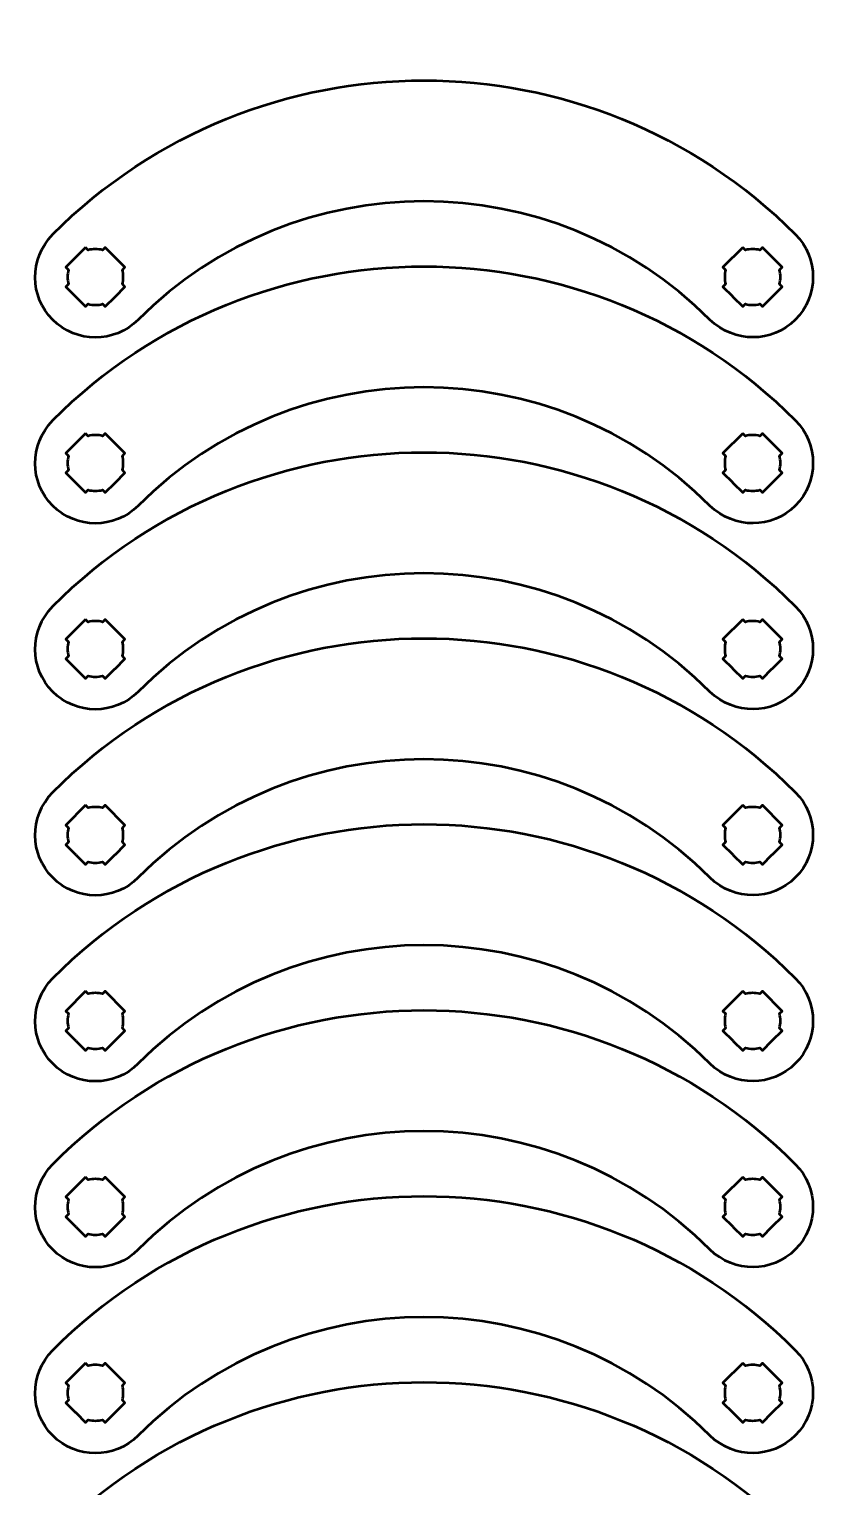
# Model space of a CAD drawing. Header units: centimetres. Extents: x -215 to 208, y -170 to 139.
# Drawn here: x 133.75 to 142.25, y -105.74 to -90.07 of the extents above; entities that cross this region are included whole.
import ezdxf

# ---------------------------------------------------------------- set-up
doc = ezdxf.new("R2010")
doc.units = ezdxf.units.CM
doc.header["$MEASUREMENT"] = 0
doc.layers.add('Layer 1', color=7, linetype='Continuous')

msp = doc.modelspace()

# ---------------------------------------------------------------- linework, layer by layer
at = {"layer": 'Layer 1', "color": 250, "lineweight": 53}
for points, knots in [([(134.00423, -92.27252), (133.75042, -92.53936), (133.75441, -92.94194), (134.00414, -93.19168), (134.00414, -93.19168), (134.25794, -93.44547), (134.66958, -93.44547), (134.92332, -93.19175), (134.92332, -93.19175), (136.6218, -91.49325), (139.37665, -91.49325), (141.07513, -93.1916), (141.07513, -93.1916), (141.34197, -93.44541), (141.74456, -93.44143), (141.99429, -93.19169), (141.99429, -93.19169), (142.24809, -92.9379), (142.24809, -92.52625), (141.99436, -92.27251), (141.99436, -92.27251), (139.78829, -90.06642), (136.21016, -90.06642), (134.00423, -92.27252)], [0, 0, 0, 0, 0.16666667, 0.16666667, 0.16666667, 0.16666667, 0.33333333, 0.33333333, 0.33333333, 0.33333333, 0.5, 0.5, 0.5, 0.5, 0.66666667, 0.66666667, 0.66666667, 0.66666667, 0.83333333, 0.83333333, 0.83333333, 0.83333333, 1, 1, 1, 1]), ([(134.00423, -94.27252), (133.75042, -94.53936), (133.75441, -94.94194), (134.00414, -95.19168), (134.00414, -95.19168), (134.25794, -95.44547), (134.66958, -95.44547), (134.92332, -95.19175), (134.92332, -95.19175), (136.6218, -93.49325), (139.37665, -93.49325), (141.07513, -95.1916), (141.07513, -95.1916), (141.34197, -95.44541), (141.74456, -95.44143), (141.99429, -95.19169), (141.99429, -95.19169), (142.24809, -94.9379), (142.24809, -94.52625), (141.99436, -94.27251), (141.99436, -94.27251), (139.78829, -92.06642), (136.21016, -92.06642), (134.00423, -94.27252)], [0, 0, 0, 0, 0.16666667, 0.16666667, 0.16666667, 0.16666667, 0.33333333, 0.33333333, 0.33333333, 0.33333333, 0.5, 0.5, 0.5, 0.5, 0.66666667, 0.66666667, 0.66666667, 0.66666667, 0.83333333, 0.83333333, 0.83333333, 0.83333333, 1, 1, 1, 1]), ([(134.35764, -92.41387), (134.35764, -92.41387), (134.38606, -92.4423), (134.38606, -92.4423), (134.38606, -92.4423), (134.43687, -92.42873), (134.49053, -92.42875), (134.54133, -92.44231), (134.54133, -92.44231), (134.54133, -92.44231), (134.56977, -92.41387), (134.56977, -92.41387), (134.56977, -92.41387), (134.56977, -92.41387), (134.7819, -92.62601), (134.7819, -92.62601), (134.7819, -92.62601), (134.7819, -92.62601), (134.75348, -92.65442), (134.75348, -92.65442), (134.75348, -92.65442), (134.76706, -92.70524), (134.76709, -92.75894), (134.75353, -92.80977), (134.75353, -92.80977), (134.75353, -92.80977), (134.7819, -92.83814), (134.7819, -92.83814), (134.7819, -92.83814), (134.7819, -92.83814), (134.67907, -92.94097), (134.67907, -92.94097), (134.67907, -92.94097), (134.67907, -92.94097), (134.67583, -92.9443), (134.67583, -92.9443), (134.67583, -92.9443), (134.67583, -92.9443), (134.6725, -92.94753), (134.6725, -92.94753), (134.6725, -92.94753), (134.6725, -92.94753), (134.56977, -93.05027), (134.56977, -93.05027), (134.56977, -93.05027), (134.56977, -93.05027), (134.54144, -93.02194), (134.54144, -93.02194), (134.54144, -93.02194), (134.49058, -93.03553), (134.43683, -93.03553), (134.38596, -93.02194), (134.38596, -93.02194), (134.38596, -93.02194), (134.35764, -93.05027), (134.35764, -93.05027), (134.35764, -93.05027), (134.35764, -93.05027), (134.25632, -92.94896), (134.25632, -92.94896), (134.25632, -92.94896), (134.25632, -92.94896), (134.25155, -92.9443), (134.25155, -92.9443), (134.25155, -92.9443), (134.25155, -92.9443), (134.24688, -92.93952), (134.24688, -92.93952), (134.24688, -92.93952), (134.24688, -92.93952), (134.14551, -92.83814), (134.14551, -92.83814), (134.14551, -92.83814), (134.14551, -92.83814), (134.17386, -92.80978), (134.17386, -92.80978), (134.17386, -92.80978), (134.1603, -92.75894), (134.16031, -92.70522), (134.1739, -92.6544), (134.1739, -92.6544), (134.1739, -92.6544), (134.14551, -92.62601), (134.14551, -92.62601), (134.14551, -92.62601), (134.14551, -92.62601), (134.35764, -92.41387), (134.35764, -92.41387)], [0, 0, 0, 0, 0.04545455, 0.04545455, 0.04545455, 0.04545455, 0.09090909, 0.09090909, 0.09090909, 0.09090909, 0.13636364, 0.13636364, 0.13636364, 0.13636364, 0.18181818, 0.18181818, 0.18181818, 0.18181818, 0.22727273, 0.22727273, 0.22727273, 0.22727273, 0.27272727, 0.27272727, 0.27272727, 0.27272727, 0.31818182, 0.31818182, 0.31818182, 0.31818182, 0.36363636, 0.36363636, 0.36363636, 0.36363636, 0.40909091, 0.40909091, 0.40909091, 0.40909091, 0.45454545, 0.45454545, 0.45454545, 0.45454545, 0.5, 0.5, 0.5, 0.5, 0.54545455, 0.54545455, 0.54545455, 0.54545455, 0.59090909, 0.59090909, 0.59090909, 0.59090909, 0.63636364, 0.63636364, 0.63636364, 0.63636364, 0.68181818, 0.68181818, 0.68181818, 0.68181818, 0.72727273, 0.72727273, 0.72727273, 0.72727273, 0.77272727, 0.77272727, 0.77272727, 0.77272727, 0.81818182, 0.81818182, 0.81818182, 0.81818182, 0.86363636, 0.86363636, 0.86363636, 0.86363636, 0.90909091, 0.90909091, 0.90909091, 0.90909091, 0.95454545, 0.95454545, 0.95454545, 0.95454545, 1, 1, 1, 1]), ([(141.42869, -92.41387), (141.42869, -92.41387), (141.45712, -92.4423), (141.45712, -92.4423), (141.45712, -92.4423), (141.50793, -92.42873), (141.56159, -92.42875), (141.61239, -92.44231), (141.61239, -92.44231), (141.61239, -92.44231), (141.64083, -92.41387), (141.64083, -92.41387), (141.64083, -92.41387), (141.64083, -92.41387), (141.85296, -92.62601), (141.85296, -92.62601), (141.85296, -92.62601), (141.85296, -92.62601), (141.82454, -92.65442), (141.82454, -92.65442), (141.82454, -92.65442), (141.83812, -92.70524), (141.83814, -92.75894), (141.82459, -92.80977), (141.82459, -92.80977), (141.82459, -92.80977), (141.85296, -92.83814), (141.85296, -92.83814), (141.85296, -92.83814), (141.85296, -92.83814), (141.75013, -92.94097), (141.75013, -92.94097), (141.75013, -92.94097), (141.75013, -92.94097), (141.74688, -92.9443), (141.74688, -92.9443), (141.74688, -92.9443), (141.74688, -92.9443), (141.74356, -92.94753), (141.74356, -92.94753), (141.74356, -92.94753), (141.74356, -92.94753), (141.64083, -93.05027), (141.64083, -93.05027), (141.64083, -93.05027), (141.64083, -93.05027), (141.61249, -93.02194), (141.61249, -93.02194), (141.61249, -93.02194), (141.56164, -93.03553), (141.50789, -93.03553), (141.45702, -93.02194), (141.45702, -93.02194), (141.45702, -93.02194), (141.42869, -93.05027), (141.42869, -93.05027), (141.42869, -93.05027), (141.42869, -93.05027), (141.32738, -92.94896), (141.32738, -92.94896), (141.32738, -92.94896), (141.32738, -92.94896), (141.32261, -92.9443), (141.32261, -92.9443), (141.32261, -92.9443), (141.32261, -92.9443), (141.31794, -92.93952), (141.31794, -92.93952), (141.31794, -92.93952), (141.31794, -92.93952), (141.21656, -92.83814), (141.21656, -92.83814), (141.21656, -92.83814), (141.21656, -92.83814), (141.24492, -92.80978), (141.24492, -92.80978), (141.24492, -92.80978), (141.23136, -92.75894), (141.23136, -92.70522), (141.24495, -92.6544), (141.24495, -92.6544), (141.24495, -92.6544), (141.21656, -92.62601), (141.21656, -92.62601), (141.21656, -92.62601), (141.21656, -92.62601), (141.42869, -92.41387), (141.42869, -92.41387)], [0, 0, 0, 0, 0.04545455, 0.04545455, 0.04545455, 0.04545455, 0.09090909, 0.09090909, 0.09090909, 0.09090909, 0.13636364, 0.13636364, 0.13636364, 0.13636364, 0.18181818, 0.18181818, 0.18181818, 0.18181818, 0.22727273, 0.22727273, 0.22727273, 0.22727273, 0.27272727, 0.27272727, 0.27272727, 0.27272727, 0.31818182, 0.31818182, 0.31818182, 0.31818182, 0.36363636, 0.36363636, 0.36363636, 0.36363636, 0.40909091, 0.40909091, 0.40909091, 0.40909091, 0.45454545, 0.45454545, 0.45454545, 0.45454545, 0.5, 0.5, 0.5, 0.5, 0.54545455, 0.54545455, 0.54545455, 0.54545455, 0.59090909, 0.59090909, 0.59090909, 0.59090909, 0.63636364, 0.63636364, 0.63636364, 0.63636364, 0.68181818, 0.68181818, 0.68181818, 0.68181818, 0.72727273, 0.72727273, 0.72727273, 0.72727273, 0.77272727, 0.77272727, 0.77272727, 0.77272727, 0.81818182, 0.81818182, 0.81818182, 0.81818182, 0.86363636, 0.86363636, 0.86363636, 0.86363636, 0.90909091, 0.90909091, 0.90909091, 0.90909091, 0.95454545, 0.95454545, 0.95454545, 0.95454545, 1, 1, 1, 1]), ([(134.00423, -96.27252), (133.75042, -96.53936), (133.75441, -96.94194), (134.00414, -97.19168), (134.00414, -97.19168), (134.25794, -97.44547), (134.66958, -97.44547), (134.92332, -97.19175), (134.92332, -97.19175), (136.6218, -95.49325), (139.37665, -95.49325), (141.07513, -97.1916), (141.07513, -97.1916), (141.34197, -97.44541), (141.74456, -97.44143), (141.99429, -97.19169), (141.99429, -97.19169), (142.24809, -96.9379), (142.24809, -96.52625), (141.99436, -96.27251), (141.99436, -96.27251), (139.78829, -94.06642), (136.21016, -94.06642), (134.00423, -96.27252)], [0, 0, 0, 0, 0.16666667, 0.16666667, 0.16666667, 0.16666667, 0.33333333, 0.33333333, 0.33333333, 0.33333333, 0.5, 0.5, 0.5, 0.5, 0.66666667, 0.66666667, 0.66666667, 0.66666667, 0.83333333, 0.83333333, 0.83333333, 0.83333333, 1, 1, 1, 1]), ([(134.35764, -94.41387), (134.35764, -94.41387), (134.38606, -94.4423), (134.38606, -94.4423), (134.38606, -94.4423), (134.43687, -94.42873), (134.49053, -94.42875), (134.54133, -94.44231), (134.54133, -94.44231), (134.54133, -94.44231), (134.56977, -94.41387), (134.56977, -94.41387), (134.56977, -94.41387), (134.56977, -94.41387), (134.7819, -94.62601), (134.7819, -94.62601), (134.7819, -94.62601), (134.7819, -94.62601), (134.75348, -94.65442), (134.75348, -94.65442), (134.75348, -94.65442), (134.76706, -94.70524), (134.76709, -94.75894), (134.75353, -94.80977), (134.75353, -94.80977), (134.75353, -94.80977), (134.7819, -94.83814), (134.7819, -94.83814), (134.7819, -94.83814), (134.7819, -94.83814), (134.67907, -94.94097), (134.67907, -94.94097), (134.67907, -94.94097), (134.67907, -94.94097), (134.67583, -94.9443), (134.67583, -94.9443), (134.67583, -94.9443), (134.67583, -94.9443), (134.6725, -94.94753), (134.6725, -94.94753), (134.6725, -94.94753), (134.6725, -94.94753), (134.56977, -95.05027), (134.56977, -95.05027), (134.56977, -95.05027), (134.56977, -95.05027), (134.54144, -95.02194), (134.54144, -95.02194), (134.54144, -95.02194), (134.49058, -95.03553), (134.43683, -95.03553), (134.38596, -95.02194), (134.38596, -95.02194), (134.38596, -95.02194), (134.35764, -95.05027), (134.35764, -95.05027), (134.35764, -95.05027), (134.35764, -95.05027), (134.25632, -94.94896), (134.25632, -94.94896), (134.25632, -94.94896), (134.25632, -94.94896), (134.25155, -94.9443), (134.25155, -94.9443), (134.25155, -94.9443), (134.25155, -94.9443), (134.24688, -94.93952), (134.24688, -94.93952), (134.24688, -94.93952), (134.24688, -94.93952), (134.14551, -94.83814), (134.14551, -94.83814), (134.14551, -94.83814), (134.14551, -94.83814), (134.17386, -94.80978), (134.17386, -94.80978), (134.17386, -94.80978), (134.1603, -94.75894), (134.16031, -94.70522), (134.1739, -94.6544), (134.1739, -94.6544), (134.1739, -94.6544), (134.14551, -94.62601), (134.14551, -94.62601), (134.14551, -94.62601), (134.14551, -94.62601), (134.35764, -94.41387), (134.35764, -94.41387)], [0, 0, 0, 0, 0.04545455, 0.04545455, 0.04545455, 0.04545455, 0.09090909, 0.09090909, 0.09090909, 0.09090909, 0.13636364, 0.13636364, 0.13636364, 0.13636364, 0.18181818, 0.18181818, 0.18181818, 0.18181818, 0.22727273, 0.22727273, 0.22727273, 0.22727273, 0.27272727, 0.27272727, 0.27272727, 0.27272727, 0.31818182, 0.31818182, 0.31818182, 0.31818182, 0.36363636, 0.36363636, 0.36363636, 0.36363636, 0.40909091, 0.40909091, 0.40909091, 0.40909091, 0.45454545, 0.45454545, 0.45454545, 0.45454545, 0.5, 0.5, 0.5, 0.5, 0.54545455, 0.54545455, 0.54545455, 0.54545455, 0.59090909, 0.59090909, 0.59090909, 0.59090909, 0.63636364, 0.63636364, 0.63636364, 0.63636364, 0.68181818, 0.68181818, 0.68181818, 0.68181818, 0.72727273, 0.72727273, 0.72727273, 0.72727273, 0.77272727, 0.77272727, 0.77272727, 0.77272727, 0.81818182, 0.81818182, 0.81818182, 0.81818182, 0.86363636, 0.86363636, 0.86363636, 0.86363636, 0.90909091, 0.90909091, 0.90909091, 0.90909091, 0.95454545, 0.95454545, 0.95454545, 0.95454545, 1, 1, 1, 1]), ([(141.42869, -94.41387), (141.42869, -94.41387), (141.45712, -94.4423), (141.45712, -94.4423), (141.45712, -94.4423), (141.50793, -94.42873), (141.56159, -94.42875), (141.61239, -94.44231), (141.61239, -94.44231), (141.61239, -94.44231), (141.64083, -94.41387), (141.64083, -94.41387), (141.64083, -94.41387), (141.64083, -94.41387), (141.85296, -94.62601), (141.85296, -94.62601), (141.85296, -94.62601), (141.85296, -94.62601), (141.82454, -94.65442), (141.82454, -94.65442), (141.82454, -94.65442), (141.83812, -94.70524), (141.83814, -94.75894), (141.82459, -94.80977), (141.82459, -94.80977), (141.82459, -94.80977), (141.85296, -94.83814), (141.85296, -94.83814), (141.85296, -94.83814), (141.85296, -94.83814), (141.75013, -94.94097), (141.75013, -94.94097), (141.75013, -94.94097), (141.75013, -94.94097), (141.74688, -94.9443), (141.74688, -94.9443), (141.74688, -94.9443), (141.74688, -94.9443), (141.74356, -94.94753), (141.74356, -94.94753), (141.74356, -94.94753), (141.74356, -94.94753), (141.64083, -95.05027), (141.64083, -95.05027), (141.64083, -95.05027), (141.64083, -95.05027), (141.61249, -95.02194), (141.61249, -95.02194), (141.61249, -95.02194), (141.56164, -95.03553), (141.50789, -95.03553), (141.45702, -95.02194), (141.45702, -95.02194), (141.45702, -95.02194), (141.42869, -95.05027), (141.42869, -95.05027), (141.42869, -95.05027), (141.42869, -95.05027), (141.32738, -94.94896), (141.32738, -94.94896), (141.32738, -94.94896), (141.32738, -94.94896), (141.32261, -94.9443), (141.32261, -94.9443), (141.32261, -94.9443), (141.32261, -94.9443), (141.31794, -94.93952), (141.31794, -94.93952), (141.31794, -94.93952), (141.31794, -94.93952), (141.21656, -94.83814), (141.21656, -94.83814), (141.21656, -94.83814), (141.21656, -94.83814), (141.24492, -94.80978), (141.24492, -94.80978), (141.24492, -94.80978), (141.23136, -94.75894), (141.23136, -94.70522), (141.24495, -94.6544), (141.24495, -94.6544), (141.24495, -94.6544), (141.21656, -94.62601), (141.21656, -94.62601), (141.21656, -94.62601), (141.21656, -94.62601), (141.42869, -94.41387), (141.42869, -94.41387)], [0, 0, 0, 0, 0.04545455, 0.04545455, 0.04545455, 0.04545455, 0.09090909, 0.09090909, 0.09090909, 0.09090909, 0.13636364, 0.13636364, 0.13636364, 0.13636364, 0.18181818, 0.18181818, 0.18181818, 0.18181818, 0.22727273, 0.22727273, 0.22727273, 0.22727273, 0.27272727, 0.27272727, 0.27272727, 0.27272727, 0.31818182, 0.31818182, 0.31818182, 0.31818182, 0.36363636, 0.36363636, 0.36363636, 0.36363636, 0.40909091, 0.40909091, 0.40909091, 0.40909091, 0.45454545, 0.45454545, 0.45454545, 0.45454545, 0.5, 0.5, 0.5, 0.5, 0.54545455, 0.54545455, 0.54545455, 0.54545455, 0.59090909, 0.59090909, 0.59090909, 0.59090909, 0.63636364, 0.63636364, 0.63636364, 0.63636364, 0.68181818, 0.68181818, 0.68181818, 0.68181818, 0.72727273, 0.72727273, 0.72727273, 0.72727273, 0.77272727, 0.77272727, 0.77272727, 0.77272727, 0.81818182, 0.81818182, 0.81818182, 0.81818182, 0.86363636, 0.86363636, 0.86363636, 0.86363636, 0.90909091, 0.90909091, 0.90909091, 0.90909091, 0.95454545, 0.95454545, 0.95454545, 0.95454545, 1, 1, 1, 1]), ([(134.00423, -98.27252), (133.75042, -98.53936), (133.75441, -98.94194), (134.00414, -99.19168), (134.00414, -99.19168), (134.25794, -99.44547), (134.66958, -99.44547), (134.92332, -99.19175), (134.92332, -99.19175), (136.6218, -97.49325), (139.37665, -97.49325), (141.07513, -99.1916), (141.07513, -99.1916), (141.34197, -99.44541), (141.74456, -99.44143), (141.99429, -99.19169), (141.99429, -99.19169), (142.24809, -98.9379), (142.24809, -98.52625), (141.99436, -98.27251), (141.99436, -98.27251), (139.78829, -96.06642), (136.21016, -96.06642), (134.00423, -98.27252)], [0, 0, 0, 0, 0.16666667, 0.16666667, 0.16666667, 0.16666667, 0.33333333, 0.33333333, 0.33333333, 0.33333333, 0.5, 0.5, 0.5, 0.5, 0.66666667, 0.66666667, 0.66666667, 0.66666667, 0.83333333, 0.83333333, 0.83333333, 0.83333333, 1, 1, 1, 1]), ([(134.35764, -96.41387), (134.35764, -96.41387), (134.38606, -96.4423), (134.38606, -96.4423), (134.38606, -96.4423), (134.43687, -96.42873), (134.49053, -96.42875), (134.54133, -96.44231), (134.54133, -96.44231), (134.54133, -96.44231), (134.56977, -96.41387), (134.56977, -96.41387), (134.56977, -96.41387), (134.56977, -96.41387), (134.7819, -96.62601), (134.7819, -96.62601), (134.7819, -96.62601), (134.7819, -96.62601), (134.75348, -96.65442), (134.75348, -96.65442), (134.75348, -96.65442), (134.76706, -96.70524), (134.76709, -96.75894), (134.75353, -96.80977), (134.75353, -96.80977), (134.75353, -96.80977), (134.7819, -96.83814), (134.7819, -96.83814), (134.7819, -96.83814), (134.7819, -96.83814), (134.67907, -96.94097), (134.67907, -96.94097), (134.67907, -96.94097), (134.67907, -96.94097), (134.67583, -96.9443), (134.67583, -96.9443), (134.67583, -96.9443), (134.67583, -96.9443), (134.6725, -96.94753), (134.6725, -96.94753), (134.6725, -96.94753), (134.6725, -96.94753), (134.56977, -97.05027), (134.56977, -97.05027), (134.56977, -97.05027), (134.56977, -97.05027), (134.54144, -97.02194), (134.54144, -97.02194), (134.54144, -97.02194), (134.49058, -97.03553), (134.43683, -97.03553), (134.38596, -97.02194), (134.38596, -97.02194), (134.38596, -97.02194), (134.35764, -97.05027), (134.35764, -97.05027), (134.35764, -97.05027), (134.35764, -97.05027), (134.25632, -96.94896), (134.25632, -96.94896), (134.25632, -96.94896), (134.25632, -96.94896), (134.25155, -96.9443), (134.25155, -96.9443), (134.25155, -96.9443), (134.25155, -96.9443), (134.24688, -96.93952), (134.24688, -96.93952), (134.24688, -96.93952), (134.24688, -96.93952), (134.14551, -96.83814), (134.14551, -96.83814), (134.14551, -96.83814), (134.14551, -96.83814), (134.17386, -96.80978), (134.17386, -96.80978), (134.17386, -96.80978), (134.1603, -96.75894), (134.16031, -96.70522), (134.1739, -96.6544), (134.1739, -96.6544), (134.1739, -96.6544), (134.14551, -96.62601), (134.14551, -96.62601), (134.14551, -96.62601), (134.14551, -96.62601), (134.35764, -96.41387), (134.35764, -96.41387)], [0, 0, 0, 0, 0.04545455, 0.04545455, 0.04545455, 0.04545455, 0.09090909, 0.09090909, 0.09090909, 0.09090909, 0.13636364, 0.13636364, 0.13636364, 0.13636364, 0.18181818, 0.18181818, 0.18181818, 0.18181818, 0.22727273, 0.22727273, 0.22727273, 0.22727273, 0.27272727, 0.27272727, 0.27272727, 0.27272727, 0.31818182, 0.31818182, 0.31818182, 0.31818182, 0.36363636, 0.36363636, 0.36363636, 0.36363636, 0.40909091, 0.40909091, 0.40909091, 0.40909091, 0.45454545, 0.45454545, 0.45454545, 0.45454545, 0.5, 0.5, 0.5, 0.5, 0.54545455, 0.54545455, 0.54545455, 0.54545455, 0.59090909, 0.59090909, 0.59090909, 0.59090909, 0.63636364, 0.63636364, 0.63636364, 0.63636364, 0.68181818, 0.68181818, 0.68181818, 0.68181818, 0.72727273, 0.72727273, 0.72727273, 0.72727273, 0.77272727, 0.77272727, 0.77272727, 0.77272727, 0.81818182, 0.81818182, 0.81818182, 0.81818182, 0.86363636, 0.86363636, 0.86363636, 0.86363636, 0.90909091, 0.90909091, 0.90909091, 0.90909091, 0.95454545, 0.95454545, 0.95454545, 0.95454545, 1, 1, 1, 1]), ([(141.42869, -96.41387), (141.42869, -96.41387), (141.45712, -96.4423), (141.45712, -96.4423), (141.45712, -96.4423), (141.50793, -96.42873), (141.56159, -96.42875), (141.61239, -96.44231), (141.61239, -96.44231), (141.61239, -96.44231), (141.64083, -96.41387), (141.64083, -96.41387), (141.64083, -96.41387), (141.64083, -96.41387), (141.85296, -96.62601), (141.85296, -96.62601), (141.85296, -96.62601), (141.85296, -96.62601), (141.82454, -96.65442), (141.82454, -96.65442), (141.82454, -96.65442), (141.83812, -96.70524), (141.83814, -96.75894), (141.82459, -96.80977), (141.82459, -96.80977), (141.82459, -96.80977), (141.85296, -96.83814), (141.85296, -96.83814), (141.85296, -96.83814), (141.85296, -96.83814), (141.75013, -96.94097), (141.75013, -96.94097), (141.75013, -96.94097), (141.75013, -96.94097), (141.74688, -96.9443), (141.74688, -96.9443), (141.74688, -96.9443), (141.74688, -96.9443), (141.74356, -96.94753), (141.74356, -96.94753), (141.74356, -96.94753), (141.74356, -96.94753), (141.64083, -97.05027), (141.64083, -97.05027), (141.64083, -97.05027), (141.64083, -97.05027), (141.61249, -97.02194), (141.61249, -97.02194), (141.61249, -97.02194), (141.56164, -97.03553), (141.50789, -97.03553), (141.45702, -97.02194), (141.45702, -97.02194), (141.45702, -97.02194), (141.42869, -97.05027), (141.42869, -97.05027), (141.42869, -97.05027), (141.42869, -97.05027), (141.32738, -96.94896), (141.32738, -96.94896), (141.32738, -96.94896), (141.32738, -96.94896), (141.32261, -96.9443), (141.32261, -96.9443), (141.32261, -96.9443), (141.32261, -96.9443), (141.31794, -96.93952), (141.31794, -96.93952), (141.31794, -96.93952), (141.31794, -96.93952), (141.21656, -96.83814), (141.21656, -96.83814), (141.21656, -96.83814), (141.21656, -96.83814), (141.24492, -96.80978), (141.24492, -96.80978), (141.24492, -96.80978), (141.23136, -96.75894), (141.23136, -96.70522), (141.24495, -96.6544), (141.24495, -96.6544), (141.24495, -96.6544), (141.21656, -96.62601), (141.21656, -96.62601), (141.21656, -96.62601), (141.21656, -96.62601), (141.42869, -96.41387), (141.42869, -96.41387)], [0, 0, 0, 0, 0.04545455, 0.04545455, 0.04545455, 0.04545455, 0.09090909, 0.09090909, 0.09090909, 0.09090909, 0.13636364, 0.13636364, 0.13636364, 0.13636364, 0.18181818, 0.18181818, 0.18181818, 0.18181818, 0.22727273, 0.22727273, 0.22727273, 0.22727273, 0.27272727, 0.27272727, 0.27272727, 0.27272727, 0.31818182, 0.31818182, 0.31818182, 0.31818182, 0.36363636, 0.36363636, 0.36363636, 0.36363636, 0.40909091, 0.40909091, 0.40909091, 0.40909091, 0.45454545, 0.45454545, 0.45454545, 0.45454545, 0.5, 0.5, 0.5, 0.5, 0.54545455, 0.54545455, 0.54545455, 0.54545455, 0.59090909, 0.59090909, 0.59090909, 0.59090909, 0.63636364, 0.63636364, 0.63636364, 0.63636364, 0.68181818, 0.68181818, 0.68181818, 0.68181818, 0.72727273, 0.72727273, 0.72727273, 0.72727273, 0.77272727, 0.77272727, 0.77272727, 0.77272727, 0.81818182, 0.81818182, 0.81818182, 0.81818182, 0.86363636, 0.86363636, 0.86363636, 0.86363636, 0.90909091, 0.90909091, 0.90909091, 0.90909091, 0.95454545, 0.95454545, 0.95454545, 0.95454545, 1, 1, 1, 1]), ([(134.00423, -100.27252), (133.75042, -100.53936), (133.75441, -100.94194), (134.00414, -101.19168), (134.00414, -101.19168), (134.25794, -101.44547), (134.66958, -101.44547), (134.92332, -101.19175), (134.92332, -101.19175), (136.6218, -99.49325), (139.37665, -99.49325), (141.07513, -101.1916), (141.07513, -101.1916), (141.34197, -101.44541), (141.74456, -101.44143), (141.99429, -101.19169), (141.99429, -101.19169), (142.24809, -100.9379), (142.24809, -100.52625), (141.99436, -100.27251), (141.99436, -100.27251), (139.78829, -98.06642), (136.21016, -98.06642), (134.00423, -100.27252)], [0, 0, 0, 0, 0.16666667, 0.16666667, 0.16666667, 0.16666667, 0.33333333, 0.33333333, 0.33333333, 0.33333333, 0.5, 0.5, 0.5, 0.5, 0.66666667, 0.66666667, 0.66666667, 0.66666667, 0.83333333, 0.83333333, 0.83333333, 0.83333333, 1, 1, 1, 1]), ([(134.35764, -98.41387), (134.35764, -98.41387), (134.38606, -98.4423), (134.38606, -98.4423), (134.38606, -98.4423), (134.43687, -98.42873), (134.49053, -98.42875), (134.54133, -98.44231), (134.54133, -98.44231), (134.54133, -98.44231), (134.56977, -98.41387), (134.56977, -98.41387), (134.56977, -98.41387), (134.56977, -98.41387), (134.7819, -98.62601), (134.7819, -98.62601), (134.7819, -98.62601), (134.7819, -98.62601), (134.75348, -98.65442), (134.75348, -98.65442), (134.75348, -98.65442), (134.76706, -98.70524), (134.76709, -98.75894), (134.75353, -98.80977), (134.75353, -98.80977), (134.75353, -98.80977), (134.7819, -98.83814), (134.7819, -98.83814), (134.7819, -98.83814), (134.7819, -98.83814), (134.67907, -98.94097), (134.67907, -98.94097), (134.67907, -98.94097), (134.67907, -98.94097), (134.67583, -98.9443), (134.67583, -98.9443), (134.67583, -98.9443), (134.67583, -98.9443), (134.6725, -98.94753), (134.6725, -98.94753), (134.6725, -98.94753), (134.6725, -98.94753), (134.56977, -99.05027), (134.56977, -99.05027), (134.56977, -99.05027), (134.56977, -99.05027), (134.54144, -99.02194), (134.54144, -99.02194), (134.54144, -99.02194), (134.49058, -99.03553), (134.43683, -99.03553), (134.38596, -99.02194), (134.38596, -99.02194), (134.38596, -99.02194), (134.35764, -99.05027), (134.35764, -99.05027), (134.35764, -99.05027), (134.35764, -99.05027), (134.25632, -98.94896), (134.25632, -98.94896), (134.25632, -98.94896), (134.25632, -98.94896), (134.25155, -98.9443), (134.25155, -98.9443), (134.25155, -98.9443), (134.25155, -98.9443), (134.24688, -98.93952), (134.24688, -98.93952), (134.24688, -98.93952), (134.24688, -98.93952), (134.14551, -98.83814), (134.14551, -98.83814), (134.14551, -98.83814), (134.14551, -98.83814), (134.17386, -98.80978), (134.17386, -98.80978), (134.17386, -98.80978), (134.1603, -98.75894), (134.16031, -98.70522), (134.1739, -98.6544), (134.1739, -98.6544), (134.1739, -98.6544), (134.14551, -98.62601), (134.14551, -98.62601), (134.14551, -98.62601), (134.14551, -98.62601), (134.35764, -98.41387), (134.35764, -98.41387)], [0, 0, 0, 0, 0.04545455, 0.04545455, 0.04545455, 0.04545455, 0.09090909, 0.09090909, 0.09090909, 0.09090909, 0.13636364, 0.13636364, 0.13636364, 0.13636364, 0.18181818, 0.18181818, 0.18181818, 0.18181818, 0.22727273, 0.22727273, 0.22727273, 0.22727273, 0.27272727, 0.27272727, 0.27272727, 0.27272727, 0.31818182, 0.31818182, 0.31818182, 0.31818182, 0.36363636, 0.36363636, 0.36363636, 0.36363636, 0.40909091, 0.40909091, 0.40909091, 0.40909091, 0.45454545, 0.45454545, 0.45454545, 0.45454545, 0.5, 0.5, 0.5, 0.5, 0.54545455, 0.54545455, 0.54545455, 0.54545455, 0.59090909, 0.59090909, 0.59090909, 0.59090909, 0.63636364, 0.63636364, 0.63636364, 0.63636364, 0.68181818, 0.68181818, 0.68181818, 0.68181818, 0.72727273, 0.72727273, 0.72727273, 0.72727273, 0.77272727, 0.77272727, 0.77272727, 0.77272727, 0.81818182, 0.81818182, 0.81818182, 0.81818182, 0.86363636, 0.86363636, 0.86363636, 0.86363636, 0.90909091, 0.90909091, 0.90909091, 0.90909091, 0.95454545, 0.95454545, 0.95454545, 0.95454545, 1, 1, 1, 1]), ([(141.42869, -98.41387), (141.42869, -98.41387), (141.45712, -98.4423), (141.45712, -98.4423), (141.45712, -98.4423), (141.50793, -98.42873), (141.56159, -98.42875), (141.61239, -98.44231), (141.61239, -98.44231), (141.61239, -98.44231), (141.64083, -98.41387), (141.64083, -98.41387), (141.64083, -98.41387), (141.64083, -98.41387), (141.85296, -98.62601), (141.85296, -98.62601), (141.85296, -98.62601), (141.85296, -98.62601), (141.82454, -98.65442), (141.82454, -98.65442), (141.82454, -98.65442), (141.83812, -98.70524), (141.83814, -98.75894), (141.82459, -98.80977), (141.82459, -98.80977), (141.82459, -98.80977), (141.85296, -98.83814), (141.85296, -98.83814), (141.85296, -98.83814), (141.85296, -98.83814), (141.75013, -98.94097), (141.75013, -98.94097), (141.75013, -98.94097), (141.75013, -98.94097), (141.74688, -98.9443), (141.74688, -98.9443), (141.74688, -98.9443), (141.74688, -98.9443), (141.74356, -98.94753), (141.74356, -98.94753), (141.74356, -98.94753), (141.74356, -98.94753), (141.64083, -99.05027), (141.64083, -99.05027), (141.64083, -99.05027), (141.64083, -99.05027), (141.61249, -99.02194), (141.61249, -99.02194), (141.61249, -99.02194), (141.56164, -99.03553), (141.50789, -99.03553), (141.45702, -99.02194), (141.45702, -99.02194), (141.45702, -99.02194), (141.42869, -99.05027), (141.42869, -99.05027), (141.42869, -99.05027), (141.42869, -99.05027), (141.32738, -98.94896), (141.32738, -98.94896), (141.32738, -98.94896), (141.32738, -98.94896), (141.32261, -98.9443), (141.32261, -98.9443), (141.32261, -98.9443), (141.32261, -98.9443), (141.31794, -98.93952), (141.31794, -98.93952), (141.31794, -98.93952), (141.31794, -98.93952), (141.21656, -98.83814), (141.21656, -98.83814), (141.21656, -98.83814), (141.21656, -98.83814), (141.24492, -98.80978), (141.24492, -98.80978), (141.24492, -98.80978), (141.23136, -98.75894), (141.23136, -98.70522), (141.24495, -98.6544), (141.24495, -98.6544), (141.24495, -98.6544), (141.21656, -98.62601), (141.21656, -98.62601), (141.21656, -98.62601), (141.21656, -98.62601), (141.42869, -98.41387), (141.42869, -98.41387)], [0, 0, 0, 0, 0.04545455, 0.04545455, 0.04545455, 0.04545455, 0.09090909, 0.09090909, 0.09090909, 0.09090909, 0.13636364, 0.13636364, 0.13636364, 0.13636364, 0.18181818, 0.18181818, 0.18181818, 0.18181818, 0.22727273, 0.22727273, 0.22727273, 0.22727273, 0.27272727, 0.27272727, 0.27272727, 0.27272727, 0.31818182, 0.31818182, 0.31818182, 0.31818182, 0.36363636, 0.36363636, 0.36363636, 0.36363636, 0.40909091, 0.40909091, 0.40909091, 0.40909091, 0.45454545, 0.45454545, 0.45454545, 0.45454545, 0.5, 0.5, 0.5, 0.5, 0.54545455, 0.54545455, 0.54545455, 0.54545455, 0.59090909, 0.59090909, 0.59090909, 0.59090909, 0.63636364, 0.63636364, 0.63636364, 0.63636364, 0.68181818, 0.68181818, 0.68181818, 0.68181818, 0.72727273, 0.72727273, 0.72727273, 0.72727273, 0.77272727, 0.77272727, 0.77272727, 0.77272727, 0.81818182, 0.81818182, 0.81818182, 0.81818182, 0.86363636, 0.86363636, 0.86363636, 0.86363636, 0.90909091, 0.90909091, 0.90909091, 0.90909091, 0.95454545, 0.95454545, 0.95454545, 0.95454545, 1, 1, 1, 1]), ([(134.00423, -102.27252), (133.75042, -102.53936), (133.75441, -102.94194), (134.00414, -103.19168), (134.00414, -103.19168), (134.25794, -103.44547), (134.66958, -103.44547), (134.92332, -103.19175), (134.92332, -103.19175), (136.6218, -101.49325), (139.37665, -101.49325), (141.07513, -103.1916), (141.07513, -103.1916), (141.34197, -103.44541), (141.74456, -103.44143), (141.99429, -103.19169), (141.99429, -103.19169), (142.24809, -102.9379), (142.24809, -102.52625), (141.99436, -102.27251), (141.99436, -102.27251), (139.78829, -100.06642), (136.21016, -100.06642), (134.00423, -102.27252)], [0, 0, 0, 0, 0.16666667, 0.16666667, 0.16666667, 0.16666667, 0.33333333, 0.33333333, 0.33333333, 0.33333333, 0.5, 0.5, 0.5, 0.5, 0.66666667, 0.66666667, 0.66666667, 0.66666667, 0.83333333, 0.83333333, 0.83333333, 0.83333333, 1, 1, 1, 1]), ([(134.35764, -100.41387), (134.35764, -100.41387), (134.38606, -100.4423), (134.38606, -100.4423), (134.38606, -100.4423), (134.43687, -100.42873), (134.49053, -100.42875), (134.54133, -100.44231), (134.54133, -100.44231), (134.54133, -100.44231), (134.56977, -100.41387), (134.56977, -100.41387), (134.56977, -100.41387), (134.56977, -100.41387), (134.7819, -100.62601), (134.7819, -100.62601), (134.7819, -100.62601), (134.7819, -100.62601), (134.75348, -100.65442), (134.75348, -100.65442), (134.75348, -100.65442), (134.76706, -100.70524), (134.76709, -100.75894), (134.75353, -100.80977), (134.75353, -100.80977), (134.75353, -100.80977), (134.7819, -100.83814), (134.7819, -100.83814), (134.7819, -100.83814), (134.7819, -100.83814), (134.67907, -100.94097), (134.67907, -100.94097), (134.67907, -100.94097), (134.67907, -100.94097), (134.67583, -100.9443), (134.67583, -100.9443), (134.67583, -100.9443), (134.67583, -100.9443), (134.6725, -100.94753), (134.6725, -100.94753), (134.6725, -100.94753), (134.6725, -100.94753), (134.56977, -101.05027), (134.56977, -101.05027), (134.56977, -101.05027), (134.56977, -101.05027), (134.54144, -101.02194), (134.54144, -101.02194), (134.54144, -101.02194), (134.49058, -101.03553), (134.43683, -101.03553), (134.38596, -101.02194), (134.38596, -101.02194), (134.38596, -101.02194), (134.35764, -101.05027), (134.35764, -101.05027), (134.35764, -101.05027), (134.35764, -101.05027), (134.25632, -100.94896), (134.25632, -100.94896), (134.25632, -100.94896), (134.25632, -100.94896), (134.25155, -100.9443), (134.25155, -100.9443), (134.25155, -100.9443), (134.25155, -100.9443), (134.24688, -100.93952), (134.24688, -100.93952), (134.24688, -100.93952), (134.24688, -100.93952), (134.14551, -100.83814), (134.14551, -100.83814), (134.14551, -100.83814), (134.14551, -100.83814), (134.17386, -100.80978), (134.17386, -100.80978), (134.17386, -100.80978), (134.1603, -100.75894), (134.16031, -100.70522), (134.1739, -100.6544), (134.1739, -100.6544), (134.1739, -100.6544), (134.14551, -100.62601), (134.14551, -100.62601), (134.14551, -100.62601), (134.14551, -100.62601), (134.35764, -100.41387), (134.35764, -100.41387)], [0, 0, 0, 0, 0.04545455, 0.04545455, 0.04545455, 0.04545455, 0.09090909, 0.09090909, 0.09090909, 0.09090909, 0.13636364, 0.13636364, 0.13636364, 0.13636364, 0.18181818, 0.18181818, 0.18181818, 0.18181818, 0.22727273, 0.22727273, 0.22727273, 0.22727273, 0.27272727, 0.27272727, 0.27272727, 0.27272727, 0.31818182, 0.31818182, 0.31818182, 0.31818182, 0.36363636, 0.36363636, 0.36363636, 0.36363636, 0.40909091, 0.40909091, 0.40909091, 0.40909091, 0.45454545, 0.45454545, 0.45454545, 0.45454545, 0.5, 0.5, 0.5, 0.5, 0.54545455, 0.54545455, 0.54545455, 0.54545455, 0.59090909, 0.59090909, 0.59090909, 0.59090909, 0.63636364, 0.63636364, 0.63636364, 0.63636364, 0.68181818, 0.68181818, 0.68181818, 0.68181818, 0.72727273, 0.72727273, 0.72727273, 0.72727273, 0.77272727, 0.77272727, 0.77272727, 0.77272727, 0.81818182, 0.81818182, 0.81818182, 0.81818182, 0.86363636, 0.86363636, 0.86363636, 0.86363636, 0.90909091, 0.90909091, 0.90909091, 0.90909091, 0.95454545, 0.95454545, 0.95454545, 0.95454545, 1, 1, 1, 1]), ([(141.42869, -100.41387), (141.42869, -100.41387), (141.45712, -100.4423), (141.45712, -100.4423), (141.45712, -100.4423), (141.50793, -100.42873), (141.56159, -100.42875), (141.61239, -100.44231), (141.61239, -100.44231), (141.61239, -100.44231), (141.64083, -100.41387), (141.64083, -100.41387), (141.64083, -100.41387), (141.64083, -100.41387), (141.85296, -100.62601), (141.85296, -100.62601), (141.85296, -100.62601), (141.85296, -100.62601), (141.82454, -100.65442), (141.82454, -100.65442), (141.82454, -100.65442), (141.83812, -100.70524), (141.83814, -100.75894), (141.82459, -100.80977), (141.82459, -100.80977), (141.82459, -100.80977), (141.85296, -100.83814), (141.85296, -100.83814), (141.85296, -100.83814), (141.85296, -100.83814), (141.75013, -100.94097), (141.75013, -100.94097), (141.75013, -100.94097), (141.75013, -100.94097), (141.74688, -100.9443), (141.74688, -100.9443), (141.74688, -100.9443), (141.74688, -100.9443), (141.74356, -100.94753), (141.74356, -100.94753), (141.74356, -100.94753), (141.74356, -100.94753), (141.64083, -101.05027), (141.64083, -101.05027), (141.64083, -101.05027), (141.64083, -101.05027), (141.61249, -101.02194), (141.61249, -101.02194), (141.61249, -101.02194), (141.56164, -101.03553), (141.50789, -101.03553), (141.45702, -101.02194), (141.45702, -101.02194), (141.45702, -101.02194), (141.42869, -101.05027), (141.42869, -101.05027), (141.42869, -101.05027), (141.42869, -101.05027), (141.32738, -100.94896), (141.32738, -100.94896), (141.32738, -100.94896), (141.32738, -100.94896), (141.32261, -100.9443), (141.32261, -100.9443), (141.32261, -100.9443), (141.32261, -100.9443), (141.31794, -100.93952), (141.31794, -100.93952), (141.31794, -100.93952), (141.31794, -100.93952), (141.21656, -100.83814), (141.21656, -100.83814), (141.21656, -100.83814), (141.21656, -100.83814), (141.24492, -100.80978), (141.24492, -100.80978), (141.24492, -100.80978), (141.23136, -100.75894), (141.23136, -100.70522), (141.24495, -100.6544), (141.24495, -100.6544), (141.24495, -100.6544), (141.21656, -100.62601), (141.21656, -100.62601), (141.21656, -100.62601), (141.21656, -100.62601), (141.42869, -100.41387), (141.42869, -100.41387)], [0, 0, 0, 0, 0.04545455, 0.04545455, 0.04545455, 0.04545455, 0.09090909, 0.09090909, 0.09090909, 0.09090909, 0.13636364, 0.13636364, 0.13636364, 0.13636364, 0.18181818, 0.18181818, 0.18181818, 0.18181818, 0.22727273, 0.22727273, 0.22727273, 0.22727273, 0.27272727, 0.27272727, 0.27272727, 0.27272727, 0.31818182, 0.31818182, 0.31818182, 0.31818182, 0.36363636, 0.36363636, 0.36363636, 0.36363636, 0.40909091, 0.40909091, 0.40909091, 0.40909091, 0.45454545, 0.45454545, 0.45454545, 0.45454545, 0.5, 0.5, 0.5, 0.5, 0.54545455, 0.54545455, 0.54545455, 0.54545455, 0.59090909, 0.59090909, 0.59090909, 0.59090909, 0.63636364, 0.63636364, 0.63636364, 0.63636364, 0.68181818, 0.68181818, 0.68181818, 0.68181818, 0.72727273, 0.72727273, 0.72727273, 0.72727273, 0.77272727, 0.77272727, 0.77272727, 0.77272727, 0.81818182, 0.81818182, 0.81818182, 0.81818182, 0.86363636, 0.86363636, 0.86363636, 0.86363636, 0.90909091, 0.90909091, 0.90909091, 0.90909091, 0.95454545, 0.95454545, 0.95454545, 0.95454545, 1, 1, 1, 1]), ([(134.00423, -104.27252), (133.75042, -104.53936), (133.75441, -104.94194), (134.00414, -105.19168), (134.00414, -105.19168), (134.25794, -105.44547), (134.66958, -105.44547), (134.92332, -105.19175), (134.92332, -105.19175), (136.6218, -103.49325), (139.37665, -103.49325), (141.07513, -105.1916), (141.07513, -105.1916), (141.34197, -105.44541), (141.74456, -105.44143), (141.99429, -105.19169), (141.99429, -105.19169), (142.24809, -104.9379), (142.24809, -104.52625), (141.99436, -104.27251), (141.99436, -104.27251), (139.78829, -102.06642), (136.21016, -102.06642), (134.00423, -104.27252)], [0, 0, 0, 0, 0.16666667, 0.16666667, 0.16666667, 0.16666667, 0.33333333, 0.33333333, 0.33333333, 0.33333333, 0.5, 0.5, 0.5, 0.5, 0.66666667, 0.66666667, 0.66666667, 0.66666667, 0.83333333, 0.83333333, 0.83333333, 0.83333333, 1, 1, 1, 1]), ([(134.35764, -102.41387), (134.35764, -102.41387), (134.38606, -102.4423), (134.38606, -102.4423), (134.38606, -102.4423), (134.43687, -102.42873), (134.49053, -102.42875), (134.54133, -102.44231), (134.54133, -102.44231), (134.54133, -102.44231), (134.56977, -102.41387), (134.56977, -102.41387), (134.56977, -102.41387), (134.56977, -102.41387), (134.7819, -102.62601), (134.7819, -102.62601), (134.7819, -102.62601), (134.7819, -102.62601), (134.75348, -102.65442), (134.75348, -102.65442), (134.75348, -102.65442), (134.76706, -102.70524), (134.76709, -102.75894), (134.75353, -102.80977), (134.75353, -102.80977), (134.75353, -102.80977), (134.7819, -102.83814), (134.7819, -102.83814), (134.7819, -102.83814), (134.7819, -102.83814), (134.67907, -102.94097), (134.67907, -102.94097), (134.67907, -102.94097), (134.67907, -102.94097), (134.67583, -102.9443), (134.67583, -102.9443), (134.67583, -102.9443), (134.67583, -102.9443), (134.6725, -102.94753), (134.6725, -102.94753), (134.6725, -102.94753), (134.6725, -102.94753), (134.56977, -103.05027), (134.56977, -103.05027), (134.56977, -103.05027), (134.56977, -103.05027), (134.54144, -103.02194), (134.54144, -103.02194), (134.54144, -103.02194), (134.49058, -103.03553), (134.43683, -103.03553), (134.38596, -103.02194), (134.38596, -103.02194), (134.38596, -103.02194), (134.35764, -103.05027), (134.35764, -103.05027), (134.35764, -103.05027), (134.35764, -103.05027), (134.25632, -102.94896), (134.25632, -102.94896), (134.25632, -102.94896), (134.25632, -102.94896), (134.25155, -102.9443), (134.25155, -102.9443), (134.25155, -102.9443), (134.25155, -102.9443), (134.24688, -102.93952), (134.24688, -102.93952), (134.24688, -102.93952), (134.24688, -102.93952), (134.14551, -102.83814), (134.14551, -102.83814), (134.14551, -102.83814), (134.14551, -102.83814), (134.17386, -102.80978), (134.17386, -102.80978), (134.17386, -102.80978), (134.1603, -102.75894), (134.16031, -102.70522), (134.1739, -102.6544), (134.1739, -102.6544), (134.1739, -102.6544), (134.14551, -102.62601), (134.14551, -102.62601), (134.14551, -102.62601), (134.14551, -102.62601), (134.35764, -102.41387), (134.35764, -102.41387)], [0, 0, 0, 0, 0.04545455, 0.04545455, 0.04545455, 0.04545455, 0.09090909, 0.09090909, 0.09090909, 0.09090909, 0.13636364, 0.13636364, 0.13636364, 0.13636364, 0.18181818, 0.18181818, 0.18181818, 0.18181818, 0.22727273, 0.22727273, 0.22727273, 0.22727273, 0.27272727, 0.27272727, 0.27272727, 0.27272727, 0.31818182, 0.31818182, 0.31818182, 0.31818182, 0.36363636, 0.36363636, 0.36363636, 0.36363636, 0.40909091, 0.40909091, 0.40909091, 0.40909091, 0.45454545, 0.45454545, 0.45454545, 0.45454545, 0.5, 0.5, 0.5, 0.5, 0.54545455, 0.54545455, 0.54545455, 0.54545455, 0.59090909, 0.59090909, 0.59090909, 0.59090909, 0.63636364, 0.63636364, 0.63636364, 0.63636364, 0.68181818, 0.68181818, 0.68181818, 0.68181818, 0.72727273, 0.72727273, 0.72727273, 0.72727273, 0.77272727, 0.77272727, 0.77272727, 0.77272727, 0.81818182, 0.81818182, 0.81818182, 0.81818182, 0.86363636, 0.86363636, 0.86363636, 0.86363636, 0.90909091, 0.90909091, 0.90909091, 0.90909091, 0.95454545, 0.95454545, 0.95454545, 0.95454545, 1, 1, 1, 1]), ([(141.42869, -102.41387), (141.42869, -102.41387), (141.45712, -102.4423), (141.45712, -102.4423), (141.45712, -102.4423), (141.50793, -102.42873), (141.56159, -102.42875), (141.61239, -102.44231), (141.61239, -102.44231), (141.61239, -102.44231), (141.64083, -102.41387), (141.64083, -102.41387), (141.64083, -102.41387), (141.64083, -102.41387), (141.85296, -102.62601), (141.85296, -102.62601), (141.85296, -102.62601), (141.85296, -102.62601), (141.82454, -102.65442), (141.82454, -102.65442), (141.82454, -102.65442), (141.83812, -102.70524), (141.83814, -102.75894), (141.82459, -102.80977), (141.82459, -102.80977), (141.82459, -102.80977), (141.85296, -102.83814), (141.85296, -102.83814), (141.85296, -102.83814), (141.85296, -102.83814), (141.75013, -102.94097), (141.75013, -102.94097), (141.75013, -102.94097), (141.75013, -102.94097), (141.74688, -102.9443), (141.74688, -102.9443), (141.74688, -102.9443), (141.74688, -102.9443), (141.74356, -102.94753), (141.74356, -102.94753), (141.74356, -102.94753), (141.74356, -102.94753), (141.64083, -103.05027), (141.64083, -103.05027), (141.64083, -103.05027), (141.64083, -103.05027), (141.61249, -103.02194), (141.61249, -103.02194), (141.61249, -103.02194), (141.56164, -103.03553), (141.50789, -103.03553), (141.45702, -103.02194), (141.45702, -103.02194), (141.45702, -103.02194), (141.42869, -103.05027), (141.42869, -103.05027), (141.42869, -103.05027), (141.42869, -103.05027), (141.32738, -102.94896), (141.32738, -102.94896), (141.32738, -102.94896), (141.32738, -102.94896), (141.32261, -102.9443), (141.32261, -102.9443), (141.32261, -102.9443), (141.32261, -102.9443), (141.31794, -102.93952), (141.31794, -102.93952), (141.31794, -102.93952), (141.31794, -102.93952), (141.21656, -102.83814), (141.21656, -102.83814), (141.21656, -102.83814), (141.21656, -102.83814), (141.24492, -102.80978), (141.24492, -102.80978), (141.24492, -102.80978), (141.23136, -102.75894), (141.23136, -102.70522), (141.24495, -102.6544), (141.24495, -102.6544), (141.24495, -102.6544), (141.21656, -102.62601), (141.21656, -102.62601), (141.21656, -102.62601), (141.21656, -102.62601), (141.42869, -102.41387), (141.42869, -102.41387)], [0, 0, 0, 0, 0.04545455, 0.04545455, 0.04545455, 0.04545455, 0.09090909, 0.09090909, 0.09090909, 0.09090909, 0.13636364, 0.13636364, 0.13636364, 0.13636364, 0.18181818, 0.18181818, 0.18181818, 0.18181818, 0.22727273, 0.22727273, 0.22727273, 0.22727273, 0.27272727, 0.27272727, 0.27272727, 0.27272727, 0.31818182, 0.31818182, 0.31818182, 0.31818182, 0.36363636, 0.36363636, 0.36363636, 0.36363636, 0.40909091, 0.40909091, 0.40909091, 0.40909091, 0.45454545, 0.45454545, 0.45454545, 0.45454545, 0.5, 0.5, 0.5, 0.5, 0.54545455, 0.54545455, 0.54545455, 0.54545455, 0.59090909, 0.59090909, 0.59090909, 0.59090909, 0.63636364, 0.63636364, 0.63636364, 0.63636364, 0.68181818, 0.68181818, 0.68181818, 0.68181818, 0.72727273, 0.72727273, 0.72727273, 0.72727273, 0.77272727, 0.77272727, 0.77272727, 0.77272727, 0.81818182, 0.81818182, 0.81818182, 0.81818182, 0.86363636, 0.86363636, 0.86363636, 0.86363636, 0.90909091, 0.90909091, 0.90909091, 0.90909091, 0.95454545, 0.95454545, 0.95454545, 0.95454545, 1, 1, 1, 1]), ([(134.00423, -106.27252), (133.75042, -106.53936), (133.75441, -106.94194), (134.00414, -107.19168), (134.00414, -107.19168), (134.25794, -107.44547), (134.66958, -107.44547), (134.92332, -107.19175), (134.92332, -107.19175), (136.6218, -105.49325), (139.37665, -105.49325), (141.07513, -107.1916), (141.07513, -107.1916), (141.34197, -107.44541), (141.74456, -107.44143), (141.99429, -107.19169), (141.99429, -107.19169), (142.24809, -106.9379), (142.24809, -106.52625), (141.99436, -106.27251), (141.99436, -106.27251), (139.78829, -104.06642), (136.21016, -104.06642), (134.00423, -106.27252)], [0, 0, 0, 0, 0.16666667, 0.16666667, 0.16666667, 0.16666667, 0.33333333, 0.33333333, 0.33333333, 0.33333333, 0.5, 0.5, 0.5, 0.5, 0.66666667, 0.66666667, 0.66666667, 0.66666667, 0.83333333, 0.83333333, 0.83333333, 0.83333333, 1, 1, 1, 1]), ([(134.35764, -104.41387), (134.35764, -104.41387), (134.38606, -104.4423), (134.38606, -104.4423), (134.38606, -104.4423), (134.43687, -104.42873), (134.49053, -104.42875), (134.54133, -104.44231), (134.54133, -104.44231), (134.54133, -104.44231), (134.56977, -104.41387), (134.56977, -104.41387), (134.56977, -104.41387), (134.56977, -104.41387), (134.7819, -104.62601), (134.7819, -104.62601), (134.7819, -104.62601), (134.7819, -104.62601), (134.75348, -104.65442), (134.75348, -104.65442), (134.75348, -104.65442), (134.76706, -104.70524), (134.76709, -104.75894), (134.75353, -104.80977), (134.75353, -104.80977), (134.75353, -104.80977), (134.7819, -104.83814), (134.7819, -104.83814), (134.7819, -104.83814), (134.7819, -104.83814), (134.67907, -104.94097), (134.67907, -104.94097), (134.67907, -104.94097), (134.67907, -104.94097), (134.67583, -104.9443), (134.67583, -104.9443), (134.67583, -104.9443), (134.67583, -104.9443), (134.6725, -104.94753), (134.6725, -104.94753), (134.6725, -104.94753), (134.6725, -104.94753), (134.56977, -105.05027), (134.56977, -105.05027), (134.56977, -105.05027), (134.56977, -105.05027), (134.54144, -105.02194), (134.54144, -105.02194), (134.54144, -105.02194), (134.49058, -105.03553), (134.43683, -105.03553), (134.38596, -105.02194), (134.38596, -105.02194), (134.38596, -105.02194), (134.35764, -105.05027), (134.35764, -105.05027), (134.35764, -105.05027), (134.35764, -105.05027), (134.25632, -104.94896), (134.25632, -104.94896), (134.25632, -104.94896), (134.25632, -104.94896), (134.25155, -104.9443), (134.25155, -104.9443), (134.25155, -104.9443), (134.25155, -104.9443), (134.24688, -104.93952), (134.24688, -104.93952), (134.24688, -104.93952), (134.24688, -104.93952), (134.14551, -104.83814), (134.14551, -104.83814), (134.14551, -104.83814), (134.14551, -104.83814), (134.17386, -104.80978), (134.17386, -104.80978), (134.17386, -104.80978), (134.1603, -104.75894), (134.16031, -104.70522), (134.1739, -104.6544), (134.1739, -104.6544), (134.1739, -104.6544), (134.14551, -104.62601), (134.14551, -104.62601), (134.14551, -104.62601), (134.14551, -104.62601), (134.35764, -104.41387), (134.35764, -104.41387)], [0, 0, 0, 0, 0.04545455, 0.04545455, 0.04545455, 0.04545455, 0.09090909, 0.09090909, 0.09090909, 0.09090909, 0.13636364, 0.13636364, 0.13636364, 0.13636364, 0.18181818, 0.18181818, 0.18181818, 0.18181818, 0.22727273, 0.22727273, 0.22727273, 0.22727273, 0.27272727, 0.27272727, 0.27272727, 0.27272727, 0.31818182, 0.31818182, 0.31818182, 0.31818182, 0.36363636, 0.36363636, 0.36363636, 0.36363636, 0.40909091, 0.40909091, 0.40909091, 0.40909091, 0.45454545, 0.45454545, 0.45454545, 0.45454545, 0.5, 0.5, 0.5, 0.5, 0.54545455, 0.54545455, 0.54545455, 0.54545455, 0.59090909, 0.59090909, 0.59090909, 0.59090909, 0.63636364, 0.63636364, 0.63636364, 0.63636364, 0.68181818, 0.68181818, 0.68181818, 0.68181818, 0.72727273, 0.72727273, 0.72727273, 0.72727273, 0.77272727, 0.77272727, 0.77272727, 0.77272727, 0.81818182, 0.81818182, 0.81818182, 0.81818182, 0.86363636, 0.86363636, 0.86363636, 0.86363636, 0.90909091, 0.90909091, 0.90909091, 0.90909091, 0.95454545, 0.95454545, 0.95454545, 0.95454545, 1, 1, 1, 1]), ([(141.42869, -104.41387), (141.42869, -104.41387), (141.45712, -104.4423), (141.45712, -104.4423), (141.45712, -104.4423), (141.50793, -104.42873), (141.56159, -104.42875), (141.61239, -104.44231), (141.61239, -104.44231), (141.61239, -104.44231), (141.64083, -104.41387), (141.64083, -104.41387), (141.64083, -104.41387), (141.64083, -104.41387), (141.85296, -104.62601), (141.85296, -104.62601), (141.85296, -104.62601), (141.85296, -104.62601), (141.82454, -104.65442), (141.82454, -104.65442), (141.82454, -104.65442), (141.83812, -104.70524), (141.83814, -104.75894), (141.82459, -104.80977), (141.82459, -104.80977), (141.82459, -104.80977), (141.85296, -104.83814), (141.85296, -104.83814), (141.85296, -104.83814), (141.85296, -104.83814), (141.75013, -104.94097), (141.75013, -104.94097), (141.75013, -104.94097), (141.75013, -104.94097), (141.74688, -104.9443), (141.74688, -104.9443), (141.74688, -104.9443), (141.74688, -104.9443), (141.74356, -104.94753), (141.74356, -104.94753), (141.74356, -104.94753), (141.74356, -104.94753), (141.64083, -105.05027), (141.64083, -105.05027), (141.64083, -105.05027), (141.64083, -105.05027), (141.61249, -105.02194), (141.61249, -105.02194), (141.61249, -105.02194), (141.56164, -105.03553), (141.50789, -105.03553), (141.45702, -105.02194), (141.45702, -105.02194), (141.45702, -105.02194), (141.42869, -105.05027), (141.42869, -105.05027), (141.42869, -105.05027), (141.42869, -105.05027), (141.32738, -104.94896), (141.32738, -104.94896), (141.32738, -104.94896), (141.32738, -104.94896), (141.32261, -104.9443), (141.32261, -104.9443), (141.32261, -104.9443), (141.32261, -104.9443), (141.31794, -104.93952), (141.31794, -104.93952), (141.31794, -104.93952), (141.31794, -104.93952), (141.21656, -104.83814), (141.21656, -104.83814), (141.21656, -104.83814), (141.21656, -104.83814), (141.24492, -104.80978), (141.24492, -104.80978), (141.24492, -104.80978), (141.23136, -104.75894), (141.23136, -104.70522), (141.24495, -104.6544), (141.24495, -104.6544), (141.24495, -104.6544), (141.21656, -104.62601), (141.21656, -104.62601), (141.21656, -104.62601), (141.21656, -104.62601), (141.42869, -104.41387), (141.42869, -104.41387)], [0, 0, 0, 0, 0.04545455, 0.04545455, 0.04545455, 0.04545455, 0.09090909, 0.09090909, 0.09090909, 0.09090909, 0.13636364, 0.13636364, 0.13636364, 0.13636364, 0.18181818, 0.18181818, 0.18181818, 0.18181818, 0.22727273, 0.22727273, 0.22727273, 0.22727273, 0.27272727, 0.27272727, 0.27272727, 0.27272727, 0.31818182, 0.31818182, 0.31818182, 0.31818182, 0.36363636, 0.36363636, 0.36363636, 0.36363636, 0.40909091, 0.40909091, 0.40909091, 0.40909091, 0.45454545, 0.45454545, 0.45454545, 0.45454545, 0.5, 0.5, 0.5, 0.5, 0.54545455, 0.54545455, 0.54545455, 0.54545455, 0.59090909, 0.59090909, 0.59090909, 0.59090909, 0.63636364, 0.63636364, 0.63636364, 0.63636364, 0.68181818, 0.68181818, 0.68181818, 0.68181818, 0.72727273, 0.72727273, 0.72727273, 0.72727273, 0.77272727, 0.77272727, 0.77272727, 0.77272727, 0.81818182, 0.81818182, 0.81818182, 0.81818182, 0.86363636, 0.86363636, 0.86363636, 0.86363636, 0.90909091, 0.90909091, 0.90909091, 0.90909091, 0.95454545, 0.95454545, 0.95454545, 0.95454545, 1, 1, 1, 1])]:
    msp.add_open_spline(points, degree=3, knots=knots, dxfattribs=at)

doc.saveas('drawing.dxf')
